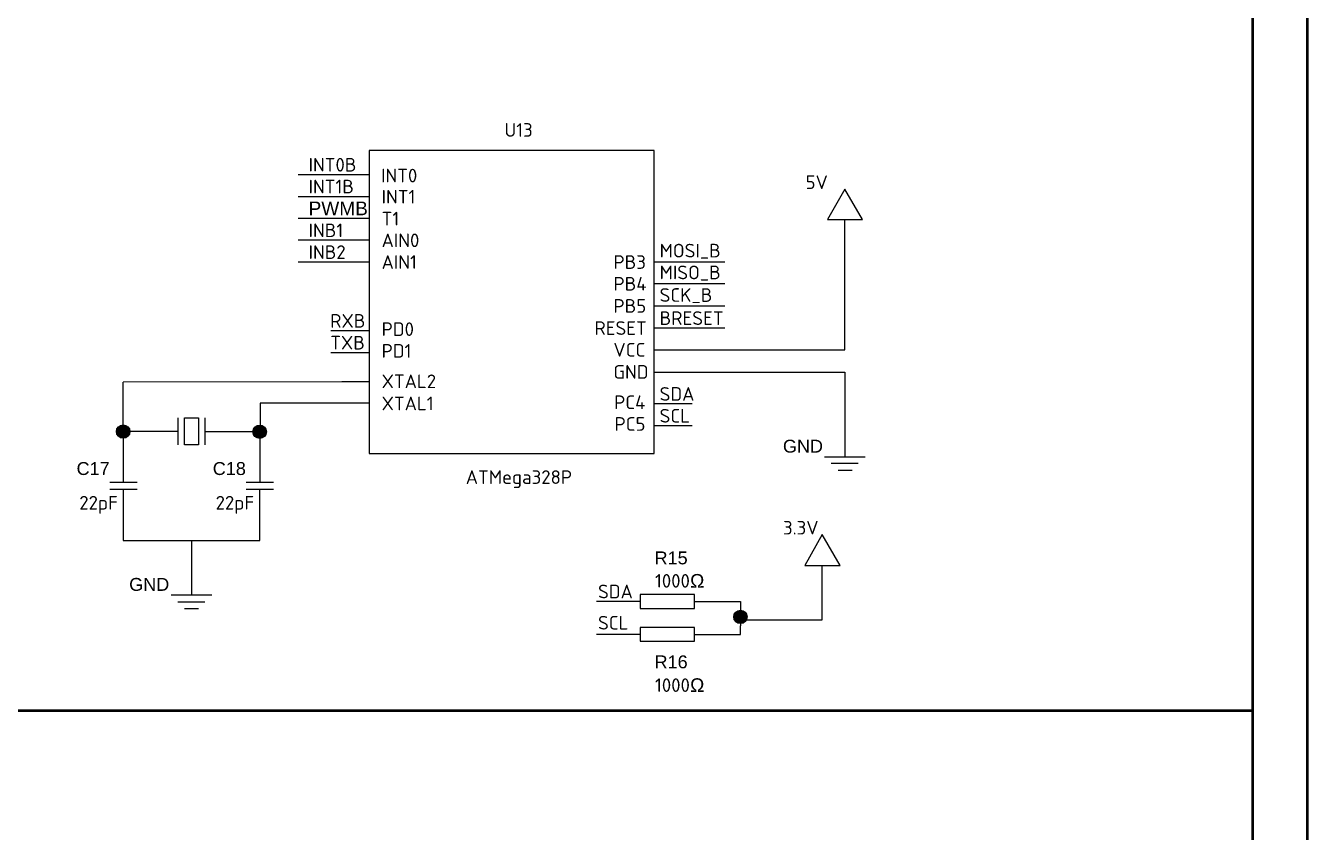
# Model space of a CAD drawing. Header units: inches. Extents: x 0 to 954, y 0 to 618.
# Drawn here: x 302.5 to 420, y 148.5 to 222.4 of the extents above; entities that cross this region are included whole.
import ezdxf

# ---------------------------------------------------------------- set-up
doc = ezdxf.new("R2010")
doc.units = ezdxf.units.IN
doc.header["$MEASUREMENT"] = 0
for name, color, linetype in [('PDF_Geometry', 7, 'Continuous'), ('PDF_Solid Fills', 7, 'Continuous'), ('PDF_Text', 7, 'Continuous'), ('WIRES', 7, 'Continuous')]:
    doc.layers.add(name, color=color, linetype=linetype)
doc.styles.add('PDF Arial', font='arial.ttf')
doc.styles.add('PDF ISOCPEUR', font='isocpeur.ttf')

msp = doc.modelspace()

# ---------------------------------------------------------------- linework, layer by layer
for p, q in [((334, 208.74), (327.5, 208.74)), ((334, 206.74), (327.5, 206.74)), ((334, 206.74), (330.5, 206.74)), ((334, 204.74), (327.5, 204.74)), ((334, 204.74), (330.5, 204.74)), ((334, 202.74), (327.5, 202.74)), ((334, 202.74), (330.5, 202.74)), ((334, 200.74), (327.5, 200.74)), ((334, 200.74), (330.5, 200.74)), ((366.6, 200.75), (360.1, 200.75)), ((366.6, 198.75), (360.1, 198.75)), ((366.6, 196.69), (360.1, 196.69)), ((334, 194.44), (330.5, 194.44)), ((366.6, 194.69), (360.1, 194.69)), ((360.1, 192.7), (377.59, 192.7)), ((334, 192.44), (330.5, 192.44)), ((360.1, 190.66), (377.59, 190.66)), ((377.59, 190.66), (377.59, 182.9)), ((324.01, 187.8), (324.01, 185.21)), ((363.6, 187.74), (360.1, 187.74)), ((363.6, 185.74), (360.1, 185.74)), ((358.82, 169.62), (354.82, 169.62)), ((358.82, 166.62), (354.82, 166.62))]:
    msp.add_line(p, q)
at = {"layer": 'PDF_Geometry', "lineweight": 25}
for p, q in [((334, 204.74), (331.5, 204.74)), ((331.5, 189.78), (311.47, 189.74)), ((334, 189.78), (331.5, 189.78)), ((331.5, 187.8), (324.01, 187.8)), ((334, 187.8), (331.5, 187.8))]:
    msp.add_line(p, q, dxfattribs=at)
at = {"layer": 'PDF_Geometry', "lineweight": 50}
msp.add_line((137.7, 159.64), (414.97, 159.64), dxfattribs=at)
for points in [[(0, 0), (419.96, 0), (419.96, 296.94), (0, 296.94)], [(11.98, 5), (414.97, 5), (414.97, 291.94), (11.98, 291.94)]]:
    msp.add_lwpolyline(points, close=True, dxfattribs=at)
at = {"layer": 'PDF_Geometry', "lineweight": 25}
for points in [[(334, 183.21), (360.1, 183.21), (360.1, 210.96), (334, 210.96)], [(375.98, 204.64), (379.19, 204.64), (377.59, 207.44)], [(317.09, 186.48), (318.36, 186.48), (318.36, 183.98), (317.09, 183.98)], [(373.91, 172.93), (377.17, 172.93), (375.52, 175.77)], [(363.82, 170.26), (358.82, 170.26), (358.82, 168.99), (363.82, 168.99)], [(363.82, 167.26), (358.82, 167.26), (358.82, 165.99), (363.82, 165.99)]]:
    msp.add_lwpolyline(points, close=True, dxfattribs=at)
for points in [[(377.59, 192.7), (377.59, 199.65), (377.59, 202.15), (377.59, 204.64)], [(311.46, 185), (311.46, 189.74)], [(316.46, 186.48), (316.46, 183.98)], [(318.95, 186.48), (318.95, 183.98)], [(316.46, 185.21), (313.96, 185.21), (311.46, 185.21), (311.46, 182.71), (311.46, 180.56)], [(318.95, 185.21), (321.45, 185.21), (323.99, 185.21), (323.99, 182.71), (323.99, 180.56)], [(375.72, 182.9), (379.45, 182.9)], [(376.32, 182.31), (378.81, 182.31)], [(376.97, 181.66), (378.24, 181.66)], [(310.23, 180.56), (312.73, 180.56)], [(310.23, 179.92), (312.73, 179.92)], [(311.46, 179.92), (311.46, 177.72), (311.46, 175.22), (323.99, 175.22), (323.99, 177.72), (323.99, 179.92)], [(322.72, 180.56), (325.22, 180.56)], [(322.72, 179.92), (325.22, 179.92)], [(317.73, 175.22), (317.73, 172.72), (317.73, 170.23)], [(368.02, 167.94), (375.52, 167.94), (375.52, 170.43), (375.52, 172.93)], [(315.86, 170.23), (319.59, 170.23)], [(316.46, 169.59), (318.95, 169.59)], [(317.09, 169), (318.36, 169)]]:
    msp.add_lwpolyline(points, dxfattribs=at)
at = {"layer": 'PDF_Geometry', "lineweight": 0}
for points in [[(311.44, 185.78), (311.35, 185.78), (311.44, 185.78)], [(323.95, 185.77), (323.86, 185.77), (323.95, 185.77)], [(367.99, 168.79), (367.91, 168.79), (367.99, 168.79)]]:
    msp.add_lwpolyline(points, dxfattribs=at)
at = {"layer": 'PDF_Geometry', "lineweight": 25}
for centre in [(311.46, 185.21), (323.97, 185.19), (368.02, 168.22)]:
    msp.add_circle(centre, 0.614, dxfattribs=at)
at = {"layer": 'PDF_Solid Fills', "transparency": 33554559}
for points in [[(310.97, 185.57), (311.44, 185.48), (310.89, 185.48)], [(311.06, 185.65), (311.44, 185.57), (310.97, 185.57)], [(311.44, 185.57), (310.97, 185.57), (311.44, 185.48)], [(311.14, 185.74), (311.44, 185.65), (311.06, 185.65)], [(311.44, 185.65), (311.06, 185.65), (311.44, 185.57)], [(311.23, 185.78), (311.44, 185.74), (311.14, 185.74)], [(311.44, 185.74), (311.14, 185.74), (311.44, 185.65)], [(311.35, 185.78), (311.44, 185.78), (311.23, 185.78)], [(311.44, 185.78), (311.23, 185.78), (311.44, 185.74)], [(311.44, 185.82), (311.44, 185.78), (311.35, 185.78)], [(311.65, 185.78), (311.65, 185.78), (311.44, 185.78)], [(311.65, 185.78), (311.44, 185.78), (311.57, 185.78)], [(311.65, 185.78), (311.44, 185.78), (311.78, 185.74)], [(311.44, 185.78), (311.78, 185.74), (311.44, 185.74)], [(311.78, 185.74), (311.44, 185.74), (311.86, 185.65)], [(311.44, 185.74), (311.86, 185.65), (311.44, 185.65)], [(311.86, 185.65), (311.44, 185.65), (311.9, 185.57)], [(311.44, 185.65), (311.9, 185.57), (311.44, 185.57)], [(311.9, 185.57), (311.44, 185.57), (311.99, 185.48)], [(311.44, 185.57), (311.99, 185.48), (311.44, 185.48)], [(323.48, 185.55), (323.95, 185.47), (323.4, 185.47)], [(323.57, 185.64), (323.95, 185.55), (323.48, 185.55)], [(323.95, 185.55), (323.48, 185.55), (323.95, 185.47)], [(323.65, 185.72), (323.95, 185.64), (323.57, 185.64)], [(323.95, 185.64), (323.57, 185.64), (323.95, 185.55)], [(323.73, 185.77), (323.95, 185.72), (323.65, 185.72)], [(323.95, 185.72), (323.65, 185.72), (323.95, 185.64)], [(323.86, 185.77), (323.95, 185.77), (323.73, 185.77)], [(323.95, 185.77), (323.73, 185.77), (323.95, 185.72)], [(323.95, 185.81), (323.95, 185.77), (323.86, 185.77)], [(324.16, 185.77), (324.16, 185.77), (323.95, 185.77)], [(324.16, 185.77), (323.95, 185.77), (324.07, 185.77)], [(324.16, 185.77), (323.95, 185.77), (324.28, 185.72)], [(323.95, 185.77), (324.28, 185.72), (323.95, 185.72)], [(324.28, 185.72), (323.95, 185.72), (324.37, 185.64)], [(323.95, 185.72), (324.37, 185.64), (323.95, 185.64)], [(324.37, 185.64), (323.95, 185.64), (324.41, 185.55)], [(323.95, 185.64), (324.41, 185.55), (323.95, 185.55)], [(324.41, 185.55), (323.95, 185.55), (324.5, 185.47)], [(323.95, 185.55), (324.5, 185.47), (323.95, 185.47)], [(310.85, 185.27), (311.44, 185.19), (310.8, 185.19)], [(312.07, 185.19), (310.8, 185.19), (312.07, 185.06)], [(310.8, 185.19), (312.07, 185.06), (310.85, 185.06)], [(310.89, 185.48), (311.44, 185.4), (310.85, 185.4)], [(311.44, 185.4), (310.85, 185.4), (311.44, 185.27)], [(310.85, 185.4), (311.44, 185.27), (310.85, 185.27)], [(311.44, 185.27), (310.85, 185.27), (311.44, 185.19)], [(312.07, 185.06), (310.85, 185.06), (312.03, 184.93)], [(310.85, 185.06), (312.03, 184.93), (310.85, 184.93)], [(312.03, 184.93), (310.85, 184.93), (311.99, 184.85)], [(310.85, 184.93), (311.99, 184.85), (310.93, 184.85)], [(311.44, 185.48), (310.89, 185.48), (311.44, 185.4)], [(311.99, 184.85), (310.93, 184.85), (311.9, 184.77)], [(310.93, 184.85), (311.9, 184.77), (310.97, 184.77)], [(311.9, 184.77), (310.97, 184.77), (311.82, 184.68)], [(310.97, 184.77), (311.82, 184.68), (311.06, 184.68)], [(311.82, 184.68), (311.06, 184.68), (311.73, 184.64)], [(311.06, 184.68), (311.73, 184.64), (311.18, 184.64)], [(311.73, 184.64), (311.18, 184.64), (311.61, 184.6)], [(311.99, 185.48), (311.44, 185.48), (312.03, 185.4)], [(311.44, 185.48), (312.03, 185.4), (311.44, 185.4)], [(312.03, 185.4), (311.44, 185.4), (312.07, 185.27)], [(311.44, 185.4), (312.07, 185.27), (311.44, 185.27)], [(311.57, 185.24), (311.44, 185.28), (311.44, 185.24)], [(312.07, 185.27), (311.44, 185.27), (312.07, 185.19)], [(311.44, 185.27), (312.07, 185.19), (311.44, 185.19)], [(323.35, 185.26), (323.95, 185.17), (323.31, 185.17)], [(324.58, 185.17), (323.31, 185.17), (324.58, 185.05)], [(323.31, 185.17), (324.58, 185.05), (323.35, 185.05)], [(323.4, 185.47), (323.95, 185.38), (323.35, 185.38)], [(323.95, 185.38), (323.35, 185.38), (323.95, 185.26)], [(323.35, 185.38), (323.95, 185.26), (323.35, 185.26)], [(323.95, 185.26), (323.35, 185.26), (323.95, 185.17)], [(324.58, 185.05), (323.35, 185.05), (324.54, 184.92)], [(323.35, 185.05), (324.54, 184.92), (323.35, 184.92)], [(324.54, 184.92), (323.35, 184.92), (324.5, 184.83)], [(323.35, 184.92), (324.5, 184.83), (323.44, 184.83)], [(323.95, 185.47), (323.4, 185.47), (323.95, 185.38)], [(324.5, 184.83), (323.44, 184.83), (324.41, 184.75)], [(323.44, 184.83), (324.41, 184.75), (323.48, 184.75)], [(324.41, 184.75), (323.48, 184.75), (324.33, 184.67)], [(323.48, 184.75), (324.33, 184.67), (323.57, 184.67)], [(324.33, 184.67), (323.57, 184.67), (324.24, 184.62)], [(323.57, 184.67), (324.24, 184.62), (323.69, 184.62)], [(324.24, 184.62), (323.69, 184.62), (324.12, 184.58)], [(324.5, 185.47), (323.95, 185.47), (324.54, 185.38)], [(323.95, 185.47), (324.54, 185.38), (323.95, 185.38)], [(324.54, 185.38), (323.95, 185.38), (324.58, 185.26)], [(323.95, 185.38), (324.58, 185.26), (323.95, 185.26)], [(324.07, 185.22), (323.95, 185.26), (323.95, 185.22)], [(324.58, 185.26), (323.95, 185.26), (324.58, 185.17)], [(323.95, 185.26), (324.58, 185.17), (323.95, 185.17)], [(367.4, 168.28), (367.99, 168.2), (367.36, 168.2)], [(368.63, 168.2), (367.36, 168.2), (368.63, 168.07)], [(367.36, 168.2), (368.63, 168.07), (367.4, 168.07)], [(367.44, 168.49), (367.99, 168.41), (367.4, 168.41)], [(367.99, 168.41), (367.4, 168.41), (367.99, 168.28)], [(367.4, 168.41), (367.99, 168.28), (367.4, 168.28)], [(367.99, 168.28), (367.4, 168.28), (367.99, 168.2)], [(368.63, 168.07), (367.4, 168.07), (368.59, 167.94)], [(367.4, 168.07), (368.59, 167.94), (367.4, 167.94)], [(368.59, 167.94), (367.4, 167.94), (368.55, 167.86)], [(367.4, 167.94), (368.55, 167.86), (367.49, 167.86)], [(367.53, 168.58), (367.99, 168.49), (367.44, 168.49)], [(367.99, 168.49), (367.44, 168.49), (367.99, 168.41)], [(367.61, 168.66), (367.99, 168.58), (367.53, 168.58)], [(367.99, 168.58), (367.53, 168.58), (367.99, 168.49)], [(367.7, 168.75), (367.99, 168.66), (367.61, 168.66)], [(367.99, 168.66), (367.61, 168.66), (367.99, 168.58)], [(367.78, 168.79), (367.99, 168.75), (367.7, 168.75)], [(367.99, 168.75), (367.7, 168.75), (367.99, 168.66)], [(367.91, 168.79), (367.99, 168.79), (367.78, 168.79)], [(367.99, 168.79), (367.78, 168.79), (367.99, 168.75)], [(367.99, 168.83), (367.99, 168.79), (367.91, 168.79)], [(368.21, 168.79), (368.21, 168.79), (367.99, 168.79)], [(368.21, 168.79), (367.99, 168.79), (368.12, 168.79)], [(368.21, 168.79), (367.99, 168.79), (368.33, 168.75)], [(367.99, 168.79), (368.33, 168.75), (367.99, 168.75)], [(368.33, 168.75), (367.99, 168.75), (368.42, 168.66)], [(367.99, 168.75), (368.42, 168.66), (367.99, 168.66)], [(368.42, 168.66), (367.99, 168.66), (368.46, 168.58)], [(367.99, 168.66), (368.46, 168.58), (367.99, 168.58)], [(368.46, 168.58), (367.99, 168.58), (368.55, 168.49)], [(367.99, 168.58), (368.55, 168.49), (367.99, 168.49)], [(368.55, 168.49), (367.99, 168.49), (368.59, 168.41)], [(367.99, 168.49), (368.59, 168.41), (367.99, 168.41)], [(368.59, 168.41), (367.99, 168.41), (368.63, 168.28)], [(367.99, 168.41), (368.63, 168.28), (367.99, 168.28)], [(368.12, 168.25), (367.99, 168.29), (367.99, 168.25)], [(368.63, 168.28), (367.99, 168.28), (368.63, 168.2)], [(367.99, 168.28), (368.63, 168.2), (367.99, 168.2)], [(368.55, 167.86), (367.49, 167.86), (368.46, 167.77)], [(367.49, 167.86), (368.46, 167.77), (367.53, 167.77)], [(368.46, 167.77), (367.53, 167.77), (368.38, 167.69)], [(367.53, 167.77), (368.38, 167.69), (367.61, 167.69)], [(368.38, 167.69), (367.61, 167.69), (368.29, 167.65)], [(367.61, 167.69), (368.29, 167.65), (367.74, 167.65)], [(368.29, 167.65), (367.74, 167.65), (368.16, 167.61)]]:
    msp.add_solid(points, dxfattribs=at)
at = {"layer": 'WIRES'}
for p, q in [((363.82, 169.62), (368.02, 169.62)), ((368.02, 169.62), (368.02, 167.39)), ((368.02, 166.62), (368.02, 167.39)), ((363.82, 166.62), (368.02, 166.62))]:
    msp.add_line(p, q, dxfattribs=at)

# ---------------------------------------------------------------- texts
at = {"layer": 'PDF_Text', "char_height": 1.25, "attachment_point": 7, "style": 'PDF ISOCPEUR'}
for s, insert, width in [('U13', (346.4, 212.23), 1.0558), ('MOSI_B', (360.61, 201.05), 1.4798), ('SCK_B', (360.61, 196.98), 1.4798), ('RXB', (330.43, 194.73), 1.4798), ('SDA', (360.61, 188.03), 1.4798), ('SDA', (354.97, 169.92), 1.4798)]:
    msp.add_mtext(s, dxfattribs=dict(at, insert=insert, width=width))
at = {"layer": 'PDF_Text', "attachment_point": 7}
for s, insert, char_height, style in [('INT0B', (328.45, 209.04), 1.25, 'PDF ISOCPEUR'), ('INT0', (335.09, 208.05), 1.25, 'PDF ISOCPEUR'), ('INT1B', (328.45, 207.04), 1.25, 'PDF ISOCPEUR'), ('5V', (373.99, 207.44), 1.25, 'PDF ISOCPEUR'), ('INT1', (335.14, 206.11), 1.25, 'PDF ISOCPEUR'), ('{\\fArial|b0|i0|c0|p34;PWMB}', (328.45, 205.04), 1.2499, 'PDF ISOCPEUR'), ('T1', (335.14, 204.1), 1.25, 'PDF ISOCPEUR'), ('INB1', (328.45, 203.03), 1.25, 'PDF ISOCPEUR'), ('AIN0', (335.14, 202.11), 1.25, 'PDF ISOCPEUR'), ('INB2', (328.45, 201.03), 1.25, 'PDF ISOCPEUR'), ('AIN1', (335.14, 200.12), 1.25, 'PDF ISOCPEUR'), ('PB3', (356.38, 200.12), 1.25, 'PDF ISOCPEUR'), ('MISO_B', (360.61, 199.05), 1.25, 'PDF ISOCPEUR'), ('PB4', (356.38, 198.13), 1.25, 'PDF ISOCPEUR'), ('PB5', (356.38, 196.1), 1.25, 'PDF ISOCPEUR'), ('BRESET', (360.61, 194.98), 1.25, 'PDF ISOCPEUR'), ('PD0', (335.14, 193.97), 1.25, 'PDF ISOCPEUR'), ('RESET', (354.64, 194.07), 1.25, 'PDF ISOCPEUR'), ('TXB', (330.43, 192.73), 1.25, 'PDF ISOCPEUR'), ('PD1', (335.14, 191.98), 1.25, 'PDF ISOCPEUR'), ('VCC', (356.38, 192.08), 1.25, 'PDF ISOCPEUR'), ('XTAL2', (335.14, 189.19), 1.25, 'PDF ISOCPEUR'), ('GND', (356.38, 190.05), 1.25, 'PDF ISOCPEUR'), ('XTAL1', (335.14, 187.16), 1.25, 'PDF ISOCPEUR'), ('PC4', (356.44, 187.27), 1.25, 'PDF ISOCPEUR'), ('SCL', (360.61, 186.03), 1.25, 'PDF ISOCPEUR'), ('PC5', (356.48, 185.28), 1.25, 'PDF ISOCPEUR'), ('GND', (371.91, 183.26), 1.183, 'PDF Arial'), ('C17', (307.19, 181.21), 1.183, 'PDF Arial'), ('C18', (319.67, 181.21), 1.183, 'PDF Arial'), ('ATMega328P', (342.85, 180.03), 1.25, 'PDF ISOCPEUR'), ('22pF', (307.44, 177.68), 1.25, 'PDF ISOCPEUR'), ('22pF', (319.93, 177.68), 1.25, 'PDF ISOCPEUR'), ('3.3V', (371.92, 175.77), 1.25, 'PDF ISOCPEUR'), ('R15', (360.15, 173.02), 1.183, 'PDF Arial'), ('GND', (312.01, 170.59), 1.183, 'PDF Arial'), ('1000Ω', (360.19, 170.9), 1.25, 'PDF ISOCPEUR'), ('SCL', (354.97, 167.06), 1.25, 'PDF ISOCPEUR'), ('R16', (360.15, 163.49), 1.183, 'PDF Arial'), ('1000Ω', (360.19, 161.34), 1.25, 'PDF ISOCPEUR')]:
    msp.add_mtext(s, dxfattribs=dict(at, insert=insert, char_height=char_height, style=style))

doc.saveas('drawing.dxf')
